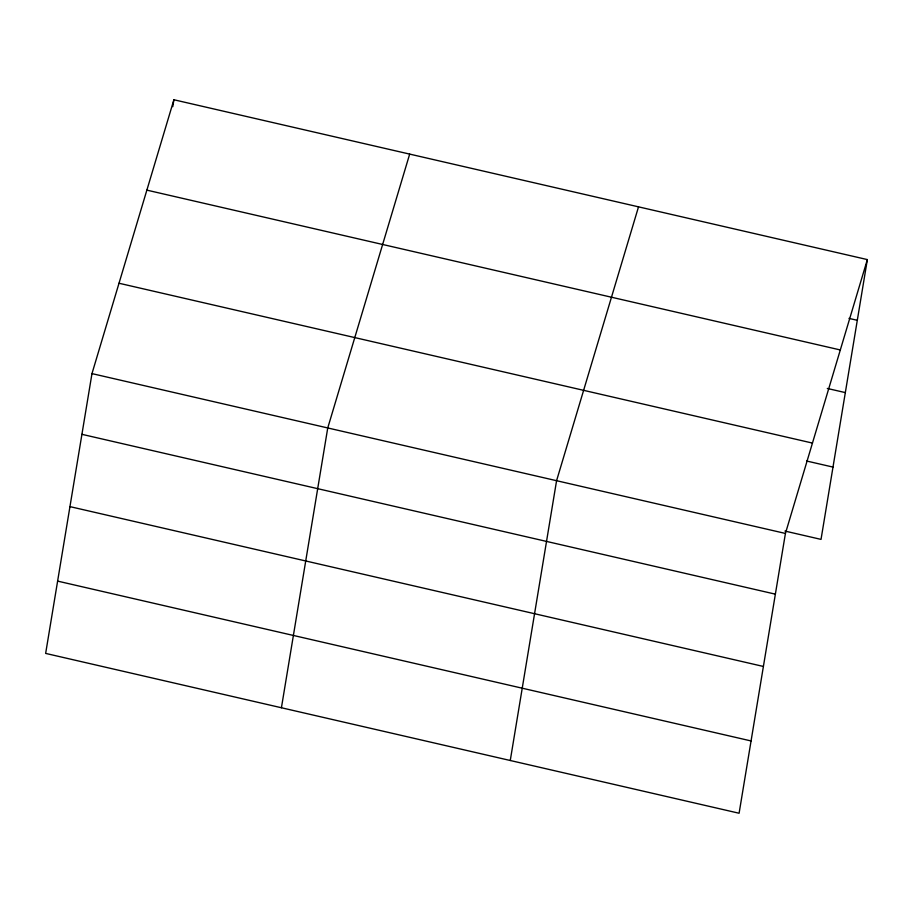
<?xml version="1.0" encoding="UTF-8"?>
<svg xmlns="http://www.w3.org/2000/svg" width="913" height="913" viewBox="0 0 913 913"><rect width="100%" height="100%" fill="white"/><g stroke="black" fill="none" stroke-linecap="round" stroke-linejoin="round"><path stroke-width="1.37" d="M91.973 373.611L45.65 653.411L739.096 813.243L785.42 533.443L867.35 259.589L173.904 99.757L91.973 373.611L785.42 533.443M172.762 106.661L173.904 99.757M281.421 707.758L327.744 427.957L409.675 154.103M510.264 760.495L556.576 480.706L638.518 206.852M867.35 259.589L821.027 539.389L784.975 531.069M848.976 318.386L857.296 320.303M146.867 190.132L840.314 349.964M827.304 388.447L845.335 392.601M119.01 283.247L812.456 443.079M806.647 461.019L832.998 467.091M81.919 434.326L775.365 594.158M69.947 506.624L763.394 666.456M57.622 581.113L751.068 740.945"/></g></svg>
